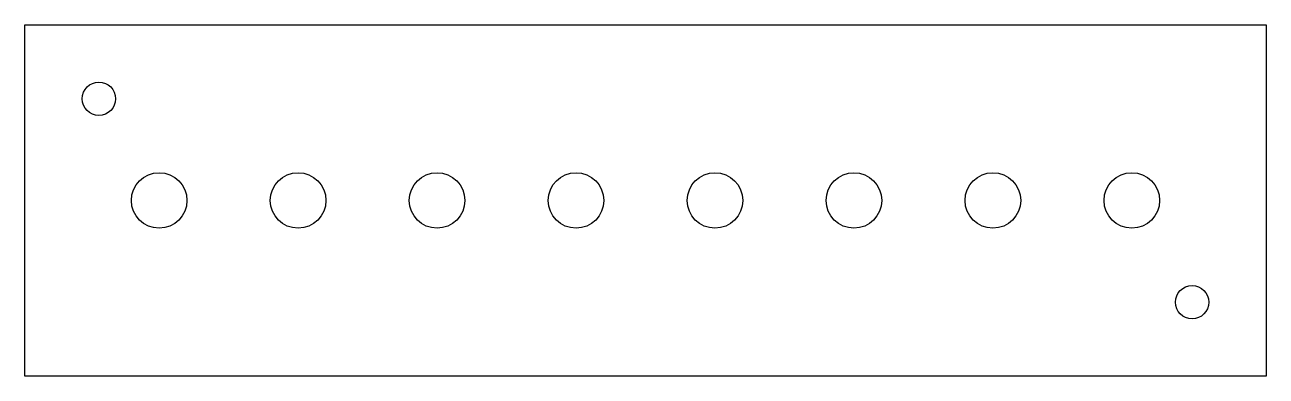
# Model space of a CAD drawing. Header units: inches. Extents: x -5.67 to -2.32, y -1.5 to -0.55.
import ezdxf

# ---------------------------------------------------------------- set-up
doc = ezdxf.new("R2010")
doc.units = ezdxf.units.IN
doc.layers.get('0').update_dxf_attribs({"linetype": 'CONTINUOUS'})

msp = doc.modelspace()

# ---------------------------------------------------------------- linework, layer by layer
msp.add_lwpolyline([(-5.675, -0.5537), (-2.325, -0.5537), (-2.325, -1.5037), (-5.675, -1.5037)], close=True)
for centre, radius in [((-5.475, -0.7537), 0.045), ((-5.3125, -1.0287), 0.075), ((-4.9375, -1.0287), 0.075), ((-4.5625, -1.0287), 0.075), ((-4.1875, -1.0287), 0.075), ((-3.8125, -1.0287), 0.075), ((-3.4375, -1.0287), 0.075), ((-3.0625, -1.0287), 0.075), ((-2.6875, -1.0287), 0.075), ((-2.525, -1.3037), 0.045)]:
    msp.add_circle(centre, radius)

doc.saveas('drawing.dxf')
